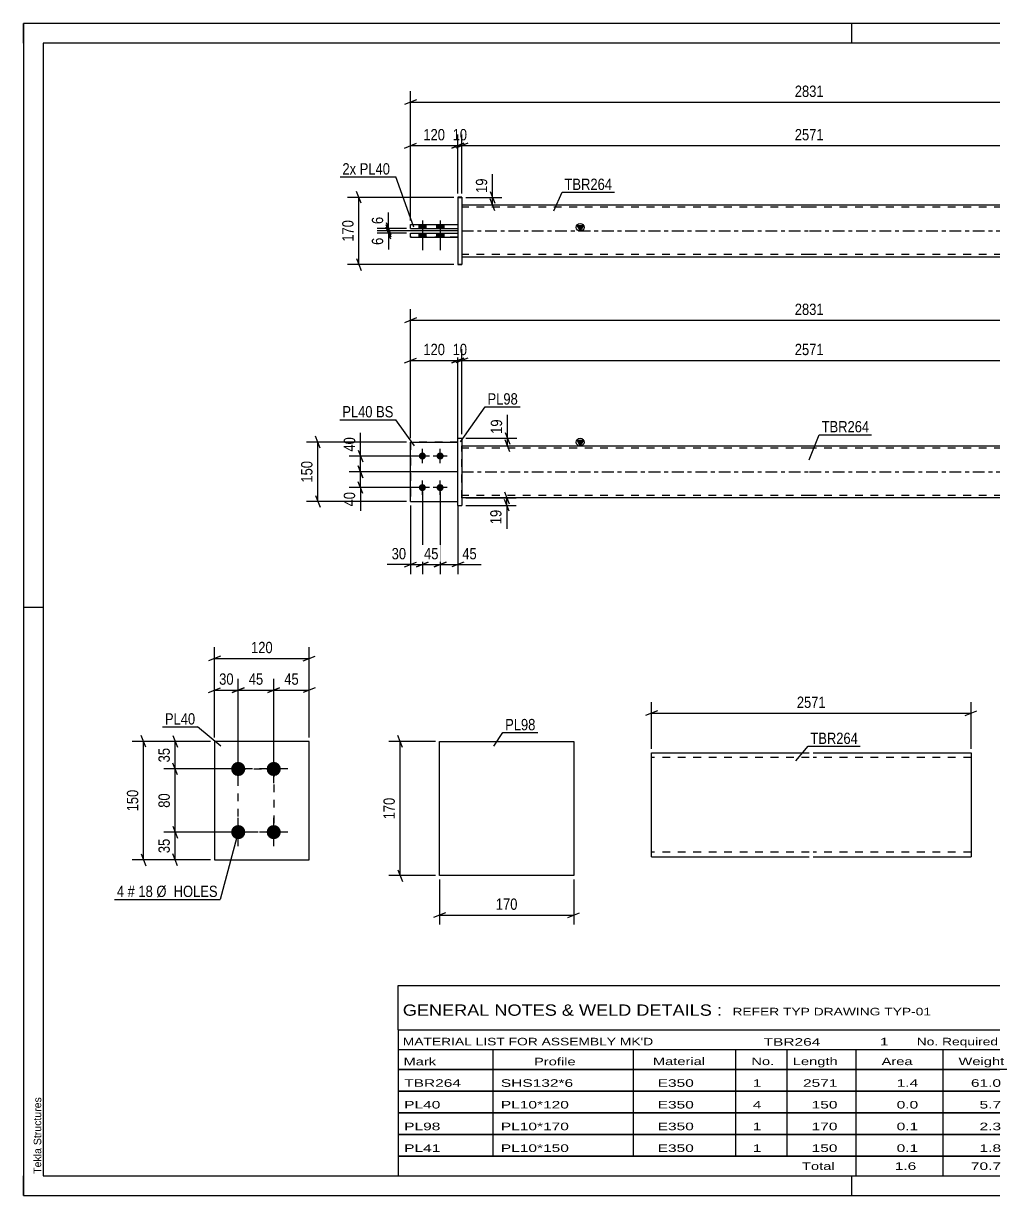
# Model space of a CAD drawing. Header units: millimetres. Extents: x 0 to 420, y 0 to 297.
# Drawn here: x 0 to 245.9, y 0 to 297 of the extents above; entities that cross this region are included whole.
import ezdxf

# ---------------------------------------------------------------- set-up
doc = ezdxf.new("R2010")
doc.units = ezdxf.units.MM
doc.linetypes.add('DXK_LINE_DOT2', pattern=[3.9198, 1.9599, -1.9599])
doc.linetypes.add('DXK_LINE_DOT3', pattern=[5.9187, 2.979, -0.9799, 0.9799, -0.9799])
doc.styles.add('Arial', font='ARIAL.TTF', dxfattribs={"height": 0.2})
doc.styles.add('Arial Narrow', font='ARIALN.TTF', dxfattribs={"height": 0.2})

# ---------------------------------------------------------------- blocks, each defined once
blk = doc.blocks.new('Unknown-581592206-1127')
at = {"color": 5, "linetype": 'Continuous'}
for p, q in [((420, 297), (0, 297)), ((0, 297), (0, 0)), ((0, 292), (0, 297)), ((210, 292), (210, 297)), ((415, 292), (5, 292)), ((5, 292), (5, 5)), ((5, 149), (0, 149)), ((0, 0), (0, 5)), ((5, 5), (415, 5)), ((210, 0), (210, 5)), ((0, 0), (420, 0))]:
    blk.add_line(p, q, dxfattribs=at)
at = {"color": 174, "linetype": 'Continuous', "style": 'Arial'}
blk.add_text('Tekla Structures', height=1.9102, rotation=90, dxfattribs=at).set_placement((4.5, 5.5))
blk = doc.blocks.new('Part-581592206-1420 - 1364')
at = {"color": 7, "linetype": 'DXK_LINE_DOT2'}
for p, q in [((110.11, 190.89), (98.11, 190.89)), ((98.11, 190.89), (98.11, 175.89)), ((110.11, 175.89), (110.11, 190.89)), ((98.11, 175.89), (110.11, 175.89))]:
    blk.add_line(p, q, dxfattribs=at)
blk = doc.blocks.new('Bolt-581592206-1378 - 1364')
at = {"linetype": 'Continuous'}
for points in [[(101.11, 186.49, -1), (101.11, 188.29, -1)], [(105.61, 186.49, -1), (105.61, 188.29, -1)], [(101.11, 178.49, -1), (101.11, 180.29, -1)], [(105.61, 178.49, -1), (105.61, 180.29, -1)]]:
    blk.add_hatch(color=1, dxfattribs=at).paths.add_polyline_path(points)
at = {"color": 1, "linetype": 'Continuous'}
for p, q in [((102.91, 187.39), (99.31, 187.39)), ((101.11, 185.59), (101.11, 189.19)), ((107.41, 187.39), (103.81, 187.39)), ((105.61, 185.59), (105.61, 189.19)), ((101.11, 177.59), (101.11, 181.19)), ((105.61, 177.59), (105.61, 181.19)), ((102.91, 179.39), (99.31, 179.39)), ((107.41, 179.39), (103.81, 179.39))]:
    blk.add_line(p, q, dxfattribs=at)
blk = doc.blocks.new('Part-581592206-1405 - 1364')
at = {"color": 2, "linetype": 'Continuous'}
for p, q in [((110.11, 191.89), (111.11, 191.89)), ((110.11, 174.89), (110.11, 191.89)), ((111.11, 191.89), (111.11, 191.89)), ((111.11, 191.89), (111.11, 174.89)), ((110.11, 174.89), (111.11, 174.89))]:
    blk.add_line(p, q, dxfattribs=at)
at = {"color": 7, "linetype": 'DXK_LINE_DOT2'}
for p, q in [((110.11, 191.89), (111.11, 191.89)), ((110.11, 174.89), (111.11, 174.89))]:
    blk.add_line(p, q, dxfattribs=at)
blk = doc.blocks.new('Part-581592206-1425 - 1364')
at = {"color": 2, "linetype": 'Continuous'}
for p, q in [((98.11, 175.89), (98.11, 190.89)), ((98.11, 190.89), (110.11, 190.89)), ((98.11, 175.89), (110.11, 175.89))]:
    blk.add_line(p, q, dxfattribs=at)
at = {"color": 7, "linetype": 'DXK_LINE_DOT2'}
blk.add_line((110.11, 175.89), (110.11, 190.89), dxfattribs=at)
blk = doc.blocks.new('Part-581592206-1440 - 1364')
at = {"linetype": 'Continuous'}
blk.add_hatch(color=2, dxfattribs=at).paths.add_polyline_path([(141.11, 189.99), (140.31, 191.39), (141.91, 191.39)])
at = {"color": 2, "linetype": 'Continuous'}
for p, q in [((141.11, 189.99), (140.31, 191.39)), ((140.31, 191.39), (141.91, 191.39)), ((141.91, 191.39), (141.11, 189.99)), ((111.11, 189.99), (199.11, 189.99)), ((199.21, 189.99), (287.21, 189.99)), ((199.11, 176.79), (111.11, 176.79)), ((287.21, 176.79), (199.21, 176.79))]:
    blk.add_line(p, q, dxfattribs=at)
at = {"color": 7, "linetype": 'DXK_LINE_DOT2'}
for p, q in [((111.11, 176.79), (111.11, 189.99)), ((199.11, 189.39), (111.11, 189.39)), ((287.21, 189.39), (199.21, 189.39)), ((287.21, 189.99), (287.21, 176.79)), ((199.11, 177.39), (111.11, 177.39)), ((287.21, 177.39), (199.21, 177.39))]:
    blk.add_line(p, q, dxfattribs=at)
at = {"color": 7, "linetype": 'DXK_LINE_DOT3'}
for p, q in [((111.11, 183.39), (199.11, 183.39)), ((199.21, 183.39), (287.21, 183.39))]:
    blk.add_line(p, q, dxfattribs=at)
at = {"color": 2, "linetype": 'Continuous'}
blk.add_circle((141.11, 190.89), 1, dxfattribs=at)
blk = doc.blocks.new('Part-581592206-1793 - 1767')
at = {"color": 2, "linetype": 'Continuous'}
for p, q in [((98.11, 242.83), (98.11, 243.84)), ((98.11, 243.83), (110.11, 243.83)), ((98.11, 242.84), (98.11, 242.83)), ((98.11, 242.83), (110.11, 242.83))]:
    blk.add_line(p, q, dxfattribs=at)
at = {"color": 7, "linetype": 'DXK_LINE_DOT2'}
for p, q in [((98.11, 243.84), (110.11, 243.84)), ((110.11, 243.84), (110.11, 242.83)), ((110.11, 242.84), (98.11, 242.84))]:
    blk.add_line(p, q, dxfattribs=at)
blk = doc.blocks.new('Part-581592206-1798 - 1767')
at = {"color": 2, "linetype": 'Continuous'}
for p, q in [((98.11, 245.03), (98.11, 246.04)), ((98.11, 246.03), (110.11, 246.03)), ((98.11, 245.04), (98.11, 245.03)), ((98.11, 245.03), (110.11, 245.03))]:
    blk.add_line(p, q, dxfattribs=at)
at = {"color": 7, "linetype": 'DXK_LINE_DOT2'}
for p, q in [((98.11, 246.04), (110.11, 246.04)), ((98.11, 246.04), (98.11, 246.03)), ((98.11, 245.04), (110.11, 245.04)), ((110.11, 246.04), (110.11, 245.03))]:
    blk.add_line(p, q, dxfattribs=at)
blk = doc.blocks.new('Part-581592206-1773 - 1767')
at = {"linetype": 'Continuous'}
blk.add_hatch(color=2, dxfattribs=at).paths.add_polyline_path([(141.11, 244.43), (140.31, 245.83), (141.91, 245.83)])
at = {"color": 2, "linetype": 'Continuous'}
for p, q in [((111.11, 251.03), (199.11, 251.03)), ((199.21, 251.03), (287.21, 251.03)), ((141.11, 244.43), (140.31, 245.83)), ((140.31, 245.83), (141.91, 245.83)), ((141.91, 245.83), (141.11, 244.43)), ((111.11, 237.83), (199.11, 237.83)), ((199.21, 237.83), (287.21, 237.83))]:
    blk.add_line(p, q, dxfattribs=at)
at = {"color": 7, "linetype": 'DXK_LINE_DOT2'}
for p, q in [((111.11, 251.03), (111.11, 237.83)), ((199.11, 250.43), (111.11, 250.43)), ((287.21, 250.43), (199.21, 250.43)), ((287.21, 251.03), (287.21, 237.83)), ((199.11, 238.43), (111.11, 238.43)), ((287.21, 238.43), (199.21, 238.43))]:
    blk.add_line(p, q, dxfattribs=at)
at = {"color": 7, "linetype": 'DXK_LINE_DOT3'}
for p, q in [((111.11, 244.43), (199.11, 244.43)), ((199.21, 244.43), (287.21, 244.43))]:
    blk.add_line(p, q, dxfattribs=at)
at = {"color": 2, "linetype": 'Continuous'}
blk.add_circle((141.11, 245.33), 1, dxfattribs=at)
blk = doc.blocks.new('Part-581592206-1799 - 1767')
at = {"color": 2, "linetype": 'Continuous'}
for p, q in [((110.11, 252.94), (110.11, 235.93)), ((110.11, 252.93), (111.11, 252.93)), ((111.11, 252.94), (111.11, 252.93)), ((111.11, 252.93), (111.11, 235.93)), ((110.11, 235.93), (110.11, 235.94)), ((111.11, 235.93), (110.11, 235.93))]:
    blk.add_line(p, q, dxfattribs=at)
at = {"color": 7, "linetype": 'DXK_LINE_DOT2'}
for p, q in [((111.11, 252.94), (110.11, 252.94)), ((111.11, 252.93), (111.11, 252.94)), ((110.11, 235.94), (111.11, 235.94))]:
    blk.add_line(p, q, dxfattribs=at)
blk = doc.blocks.new('Bolt-581592206-1801 - 1767')
at = {"linetype": 'Continuous'}
for points in [[(100.21, 245.03), (102.01, 245.03), (102.01, 246.03), (100.21, 246.03)], [(100.21, 245.03), (102.01, 245.03), (102.01, 246.03), (100.21, 246.03)], [(100.21, 242.83), (102.01, 242.83), (102.01, 243.83), (100.21, 243.83)], [(100.21, 242.83), (102.01, 242.83), (102.01, 243.83), (100.21, 243.83)], [(104.71, 245.03), (106.51, 245.03), (106.51, 246.03), (104.71, 246.03)], [(104.71, 245.03), (106.51, 245.03), (106.51, 246.03), (104.71, 246.03)], [(104.71, 242.83), (106.51, 242.83), (106.51, 243.83), (104.71, 243.83)], [(104.71, 242.83), (106.51, 242.83), (106.51, 243.83), (104.71, 243.83)]]:
    blk.add_hatch(color=1, dxfattribs=at).paths.add_polyline_path(points)
at = {"color": 1, "linetype": 'Continuous'}
for p, q in [((101.11, 247.03), (101.11, 239.53)), ((101.11, 247.03), (101.11, 239.53)), ((105.61, 247.03), (105.61, 239.53)), ((105.61, 247.03), (105.61, 239.53)), ((100.21, 246.03), (100.21, 245.03)), ((100.21, 246.03), (100.21, 245.03)), ((100.21, 243.83), (100.21, 242.83)), ((100.21, 243.83), (100.21, 242.83)), ((102.01, 246.03), (102.01, 245.03)), ((102.01, 246.03), (102.01, 245.03)), ((102.01, 243.83), (102.01, 242.83)), ((102.01, 243.83), (102.01, 242.83)), ((104.71, 246.03), (104.71, 245.03)), ((104.71, 246.03), (104.71, 245.03)), ((104.71, 243.83), (104.71, 242.83)), ((104.71, 243.83), (104.71, 242.83)), ((106.51, 246.03), (106.51, 245.03)), ((106.51, 246.03), (106.51, 245.03)), ((106.51, 243.83), (106.51, 242.83)), ((106.51, 243.83), (106.51, 242.83))]:
    blk.add_line(p, q, dxfattribs=at)
blk = doc.blocks.new('Bolt-581592206-2103 - 2040')
at = {"linetype": 'Continuous'}
for points in [[(54.44, 106.29, -1), (54.44, 109.89, -1)], [(63.44, 106.29, -1), (63.44, 109.89, -1)], [(54.44, 90.29, -1), (54.44, 93.89, -1)], [(63.44, 90.29, -1), (63.44, 93.89, -1)]]:
    blk.add_hatch(color=1, dxfattribs=at).paths.add_polyline_path(points)
at = {"color": 1, "linetype": 'Continuous'}
for p, q in [((54.44, 104.49), (54.44, 111.69)), ((63.44, 104.49), (63.44, 111.69)), ((58.04, 108.09), (50.84, 108.09)), ((67.04, 108.09), (59.84, 108.09)), ((54.44, 88.49), (54.44, 95.69)), ((63.44, 88.49), (63.44, 95.69)), ((58.04, 92.09), (50.84, 92.09)), ((67.04, 92.09), (59.84, 92.09))]:
    blk.add_line(p, q, dxfattribs=at)
blk = doc.blocks.new('Part-581592206-2108 - 2040')
at = {"color": 2, "linetype": 'Continuous'}
for p, q in [((72.44, 115.09), (48.44, 115.09)), ((48.44, 115.09), (48.44, 85.09)), ((72.44, 85.09), (72.44, 115.09)), ((48.44, 85.09), (72.44, 85.09))]:
    blk.add_line(p, q, dxfattribs=at)
blk = doc.blocks.new('Part-581592206-2231 - 2225')
at = {"color": 2, "linetype": 'Continuous'}
for p, q in [((105.47, 115.06), (139.47, 115.06)), ((105.47, 81.06), (105.47, 115.06)), ((139.47, 115.06), (139.47, 81.06)), ((139.47, 81.06), (105.47, 81.06))]:
    blk.add_line(p, q, dxfattribs=at)
blk = doc.blocks.new('Part-581592206-2256 - 2248')
at = {"color": 2, "linetype": 'Continuous'}
for p, q in [((159.18, 88.21), (159.18, 112.21)), ((159.18, 112.21), (199.18, 112.21)), ((200.18, 112.21), (240.18, 112.21)), ((240.18, 112.21), (240.18, 85.81)), ((159.18, 86.52), (159.18, 88.21)), ((159.18, 86), (159.18, 86.52)), ((159.18, 85.81), (159.18, 86)), ((159.18, 85.81), (199.18, 85.81)), ((200.18, 85.81), (240.18, 85.81))]:
    blk.add_line(p, q, dxfattribs=at)
at = {"color": 7, "linetype": 'DXK_LINE_DOT2'}
for p, q in [((199.18, 111.01), (159.18, 111.01)), ((240.18, 111.01), (200.18, 111.01)), ((159.18, 87.29), (159.18, 88.21)), ((159.18, 86.52), (159.18, 87.75)), ((159.18, 87.01), (159.18, 87.1)), ((159.18, 87.01), (159.18, 87.1)), ((199.18, 87.01), (159.18, 87.01)), ((240.18, 87.01), (200.18, 87.01)), ((240.18, 87.01), (240.18, 87.1))]:
    blk.add_line(p, q, dxfattribs=at)
blk = doc.blocks.new('Rectangle-581592206-2210 - 2040')
at = {"color": 1, "linetype": 'DXK_LINE_DOT2'}
blk.add_lwpolyline([(54.44, 108.09), (63.44, 108.09), (63.44, 92.09), (54.44, 92.09), (54.44, 108.09)], close=True, dxfattribs=at)
blk = doc.blocks.new('StraightDimension-581592206-1609 - 1364')
at = {"color": 7, "linetype": 'Continuous'}
for p, q in [((84.81, 184.89), (86.01, 181.89)), ((110.11, 183.39), (82.56, 183.39)), ((85.41, 179.39), (85.41, 183.39)), ((100.11, 179.39), (82.56, 179.39)), ((86.01, 177.89), (84.81, 180.89))]:
    blk.add_line(p, q, dxfattribs=at)
at = {"color": 0}
blk.add_wipeout([(84.66, 178.86), (80.46, 178.86), (80.46, 174.01), (84.66, 174.01)], dxfattribs=at)
at = {"color": 7, "linetype": 'Continuous'}
blk.add_line((85.41, 179.39), (85.41, 173.48), dxfattribs=at)
blk.add_line((85.41, 179.39), (85.41, 173.48), dxfattribs=at)
at = {"color": 3, "style": 'Arial Narrow'}
blk.add_text('40', height=2.863, rotation=90.0002, dxfattribs=at).set_placement((84.06, 174.61))
blk = doc.blocks.new('StraightDimension-581592206-1600 - 1364')
at = {"color": 7, "linetype": 'Continuous'}
for p, q in [((122.06, 193.39), (123.26, 190.39)), ((112.11, 191.89), (125.06, 191.89)), ((123.26, 188.49), (122.06, 191.49)), ((122.66, 189.99), (122.66, 191.89)), ((112.11, 189.99), (125.06, 189.99))]:
    blk.add_line(p, q, dxfattribs=at)
at = {"color": 0}
blk.add_wipeout([(121.91, 197.27), (117.71, 197.27), (117.71, 192.41), (121.91, 192.41)], dxfattribs=at)
at = {"color": 7, "linetype": 'Continuous'}
blk.add_line((122.66, 191.89), (122.66, 197.79), dxfattribs=at)
blk.add_line((122.66, 191.89), (122.66, 197.79), dxfattribs=at)
at = {"color": 3, "style": 'Arial Narrow'}
blk.add_text('19', height=2.863, rotation=90.0002, dxfattribs=at).set_placement((121.31, 193.01))
blk = doc.blocks.new('StraightDimension-581592206-1560 - 1364')
at = {"color": 7, "linetype": 'Continuous'}
for p, q in [((101.11, 178.39), (101.11, 157.47)), ((98.11, 174.89), (98.11, 157.47)), ((96.61, 159.27), (99.61, 160.47)), ((102.61, 160.47), (99.61, 159.27)), ((98.11, 159.87), (101.11, 159.87))]:
    blk.add_line(p, q, dxfattribs=at)
at = {"color": 0}
blk.add_wipeout([(97.58, 160.62), (97.58, 164.82), (92.73, 164.82), (92.73, 160.62)], dxfattribs=at)
at = {"color": 7, "linetype": 'Continuous'}
blk.add_line((98.11, 159.87), (92.2, 159.87), dxfattribs=at)
blk.add_line((98.11, 159.87), (92.2, 159.87), dxfattribs=at)
at = {"color": 3, "style": 'Arial Narrow'}
blk.add_text('30', height=2.863, dxfattribs=at).set_placement((93.33, 161.22))
blk = doc.blocks.new('StraightDimension-581592206-1452 - 1364')
at = {"color": 7, "linetype": 'Continuous'}
for p, q in [((98.11, 191.89), (98.11, 214.46)), ((110.11, 191.89), (110.11, 214.46)), ((96.61, 211.01), (99.61, 212.21)), ((98.11, 211.61), (110.11, 211.61)), ((111.61, 212.21), (108.61, 211.01))]:
    blk.add_line(p, q, dxfattribs=at)
at = {"color": 0}
blk.add_wipeout([(107.45, 212.36), (107.45, 216.56), (100.76, 216.56), (100.76, 212.36)], dxfattribs=at)
at = {"color": 3, "style": 'Arial Narrow'}
blk.add_text('120', height=2.863, dxfattribs=at).set_placement((101.36, 212.96))
blk = doc.blocks.new('StraightDimension-581592206-1479 - 1364')
at = {"color": 7, "linetype": 'Continuous'}
for p, q in [((110.11, 191.89), (110.11, 214.46)), ((111.11, 192.89), (111.11, 214.46)), ((108.61, 211.01), (111.61, 212.21)), ((112.61, 212.21), (109.61, 211.01)), ((110.11, 211.61), (111.11, 211.61))]:
    blk.add_line(p, q, dxfattribs=at)
at = {"color": 0}
blk.add_wipeout([(113.03, 212.36), (113.03, 216.56), (108.18, 216.56), (108.18, 212.36)], dxfattribs=at)
at = {"color": 3, "style": 'Arial Narrow'}
blk.add_text('10', height=2.863, dxfattribs=at).set_placement((108.78, 212.96))
blk = doc.blocks.new('StraightDimension-581592206-1577 - 1364')
at = {"color": 7, "linetype": 'Continuous'}
for p, q in [((105.61, 178.39), (105.61, 157.47)), ((110.11, 174.89), (110.11, 157.47)), ((104.11, 159.27), (107.11, 160.47)), ((111.61, 160.47), (108.61, 159.27)), ((105.61, 159.87), (110.11, 159.87))]:
    blk.add_line(p, q, dxfattribs=at)
at = {"color": 0}
blk.add_wipeout([(115.49, 160.62), (115.49, 164.82), (110.63, 164.82), (110.63, 160.62)], dxfattribs=at)
at = {"color": 7, "linetype": 'Continuous'}
blk.add_line((110.11, 159.87), (116.01, 159.87), dxfattribs=at)
blk.add_line((110.11, 159.87), (116.01, 159.87), dxfattribs=at)
at = {"color": 3, "style": 'Arial Narrow'}
blk.add_text('45', height=2.863, dxfattribs=at).set_placement((111.23, 161.22))
blk = doc.blocks.new('StraightDimension-581592206-1496 - 1364')
at = {"color": 7, "linetype": 'Continuous'}
for p, q in [((111.11, 192.89), (111.11, 214.46)), ((287.21, 191.89), (287.21, 214.46)), ((112.61, 212.21), (109.61, 211.01)), ((111.11, 211.61), (287.21, 211.61)), ((285.71, 211.01), (288.71, 212.21))]:
    blk.add_line(p, q, dxfattribs=at)
at = {"color": 0}
blk.add_wipeout([(203.41, 212.36), (203.41, 216.56), (194.9, 216.56), (194.9, 212.36)], dxfattribs=at)
at = {"color": 3, "style": 'Arial Narrow'}
blk.add_text('2571', height=2.863, dxfattribs=at).set_placement((195.5, 212.96))
blk = doc.blocks.new('StraightDimension-581592206-1546 - 1364')
at = {"color": 7, "linetype": 'Continuous'}
for p, q in [((98.11, 191.89), (98.11, 224.63)), ((300.21, 191.89), (300.21, 224.63)), ((99.61, 222.38), (96.61, 221.18)), ((98.11, 221.78), (300.21, 221.78)), ((298.71, 221.18), (301.71, 222.38))]:
    blk.add_line(p, q, dxfattribs=at)
at = {"color": 0}
blk.add_wipeout([(203.41, 222.53), (203.41, 226.73), (194.9, 226.73), (194.9, 222.53)], dxfattribs=at)
at = {"color": 3, "style": 'Arial Narrow'}
blk.add_text('2831', height=2.863, dxfattribs=at).set_placement((195.5, 223.13))
blk = doc.blocks.new('StraightDimension-581592206-1570 - 1364')
at = {"color": 7, "linetype": 'Continuous'}
for p, q in [((101.11, 178.39), (101.11, 157.47)), ((105.61, 178.39), (105.61, 157.47)), ((99.61, 159.27), (102.61, 160.47)), ((107.11, 160.47), (104.11, 159.27)), ((101.11, 159.87), (105.61, 159.87))]:
    blk.add_line(p, q, dxfattribs=at)
at = {"color": 0}
blk.add_wipeout([(105.78, 160.62), (105.78, 164.82), (100.93, 164.82), (100.93, 160.62)], dxfattribs=at)
at = {"color": 3, "style": 'Arial Narrow'}
blk.add_text('45', height=2.863, dxfattribs=at).set_placement((101.53, 161.22))
blk = doc.blocks.new('StraightDimension-581592206-1591 - 1364')
at = {"color": 7, "linetype": 'Continuous'}
for p, q in [((121.91, 178.29), (123.11, 175.29)), ((112.11, 176.79), (124.91, 176.79)), ((123.11, 173.39), (121.91, 176.39)), ((122.51, 174.89), (122.51, 176.79)), ((112.11, 174.89), (124.91, 174.89))]:
    blk.add_line(p, q, dxfattribs=at)
at = {"color": 0}
blk.add_wipeout([(121.76, 174.36), (117.56, 174.36), (117.56, 169.51), (121.76, 169.51)], dxfattribs=at)
at = {"color": 7, "linetype": 'Continuous'}
blk.add_line((122.51, 174.89), (122.51, 168.98), dxfattribs=at)
blk.add_line((122.51, 174.89), (122.51, 168.98), dxfattribs=at)
at = {"color": 3, "style": 'Arial Narrow'}
blk.add_text('19', height=2.863, rotation=90.0002, dxfattribs=at).set_placement((121.16, 170.11))
blk = doc.blocks.new('StraightDimension-581592206-1626 - 1364')
at = {"color": 7, "linetype": 'Continuous'}
for p, q in [((100.11, 187.39), (82.56, 187.39)), ((84.81, 188.89), (86.01, 185.89)), ((85.41, 183.39), (85.41, 187.39)), ((86.01, 181.89), (84.81, 184.89)), ((110.11, 183.39), (82.56, 183.39))]:
    blk.add_line(p, q, dxfattribs=at)
at = {"color": 0}
blk.add_wipeout([(84.66, 192.77), (80.46, 192.77), (80.46, 187.91), (84.66, 187.91)], dxfattribs=at)
at = {"color": 7, "linetype": 'Continuous'}
blk.add_line((85.41, 187.39), (85.41, 193.29), dxfattribs=at)
blk.add_line((85.41, 187.39), (85.41, 193.29), dxfattribs=at)
at = {"color": 3, "style": 'Arial Narrow'}
blk.add_text('40', height=2.863, rotation=90.0002, dxfattribs=at).set_placement((84.06, 188.51))
blk = doc.blocks.new('StraightDimension-581592206-1689 - 1364')
at = {"color": 7, "linetype": 'Continuous'}
for p, q in [((97.11, 190.89), (71.75, 190.89)), ((75.2, 189.39), (74, 192.39)), ((74.6, 175.89), (74.6, 190.89)), ((97.11, 175.89), (71.75, 175.89)), ((74, 177.39), (75.2, 174.39))]:
    blk.add_line(p, q, dxfattribs=at)
at = {"color": 0}
blk.add_wipeout([(73.85, 186.73), (69.65, 186.73), (69.65, 180.05), (73.85, 180.05)], dxfattribs=at)
at = {"color": 3, "style": 'Arial Narrow'}
blk.add_text('150', height=2.863, rotation=90.0002, dxfattribs=at).set_placement((73.25, 180.65))
blk = doc.blocks.new('StraightDimension-581592206-1851 - 1767')
at = {"color": 7, "linetype": 'Continuous'}
for p, q in [((91.91, 246.54), (93.11, 243.54)), ((97.11, 245.04), (89.66, 245.04)), ((110.11, 244.44), (89.66, 244.44)), ((93.11, 242.94), (91.91, 245.94)), ((92.51, 244.44), (92.51, 245.04))]:
    blk.add_line(p, q, dxfattribs=at)
at = {"color": 0}
blk.add_wipeout([(91.76, 248.59), (87.56, 248.59), (87.56, 245.56), (91.76, 245.56)], dxfattribs=at)
at = {"color": 7, "linetype": 'Continuous'}
blk.add_line((92.51, 245.04), (92.51, 249.11), dxfattribs=at)
blk.add_line((92.51, 245.04), (92.51, 249.11), dxfattribs=at)
at = {"color": 3, "style": 'Arial Narrow'}
blk.add_text('6', height=2.86, rotation=90.0002, dxfattribs=at).set_placement((91.16, 246.16))
blk = doc.blocks.new('StraightDimension-581592206-1930 - 1767')
at = {"color": 7, "linetype": 'Continuous'}
for p, q in [((110.11, 253.93), (110.11, 268.88)), ((111.11, 253.93), (111.11, 268.88)), ((108.61, 265.43), (111.61, 266.63)), ((112.61, 266.63), (109.61, 265.43)), ((110.11, 266.03), (111.11, 266.03))]:
    blk.add_line(p, q, dxfattribs=at)
at = {"color": 0}
blk.add_wipeout([(113.03, 266.78), (113.03, 270.98), (108.18, 270.98), (108.18, 266.78)], dxfattribs=at)
at = {"color": 3, "style": 'Arial Narrow'}
blk.add_text('10', height=2.863, dxfattribs=at).set_placement((108.78, 267.38))
blk = doc.blocks.new('StraightDimension-581592206-1835 - 1767')
at = {"color": 7, "linetype": 'Continuous'}
for p, q in [((110.11, 244.44), (89.66, 244.44)), ((97.11, 243.84), (89.66, 243.84)), ((91.91, 245.94), (93.11, 242.94)), ((93.11, 242.34), (91.91, 245.34)), ((92.51, 243.84), (92.51, 244.44))]:
    blk.add_line(p, q, dxfattribs=at)
at = {"color": 0}
blk.add_wipeout([(91.76, 243.31), (87.56, 243.31), (87.56, 240.28), (91.76, 240.28)], dxfattribs=at)
at = {"color": 7, "linetype": 'Continuous'}
blk.add_line((92.51, 243.84), (92.51, 239.76), dxfattribs=at)
blk.add_line((92.51, 243.84), (92.51, 239.76), dxfattribs=at)
at = {"color": 3, "style": 'Arial Narrow'}
blk.add_text('6', height=2.86, rotation=90.0002, dxfattribs=at).set_placement((91.16, 240.88))
blk = doc.blocks.new('StraightDimension-581592206-1868 - 1767')
at = {"color": 7, "linetype": 'Continuous'}
for p, q in [((112.11, 252.93), (121.28, 252.93)), ((118.28, 254.43), (119.48, 251.43)), ((119.48, 249.53), (118.28, 252.53)), ((118.88, 251.03), (118.88, 252.93)), ((112.11, 251.03), (121.28, 251.03))]:
    blk.add_line(p, q, dxfattribs=at)
at = {"color": 0}
blk.add_wipeout([(118.13, 258.32), (113.93, 258.32), (113.93, 253.46), (118.13, 253.46)], dxfattribs=at)
at = {"color": 7, "linetype": 'Continuous'}
blk.add_line((118.88, 252.93), (118.88, 258.84), dxfattribs=at)
blk.add_line((118.88, 252.93), (118.88, 258.84), dxfattribs=at)
at = {"color": 3, "style": 'Arial Narrow'}
blk.add_text('19', height=2.863, rotation=90.0002, dxfattribs=at).set_placement((117.53, 254.06))
blk = doc.blocks.new('StraightDimension-581592206-1879 - 1767')
at = {"color": 7, "linetype": 'Continuous'}
for p, q in [((109.11, 252.93), (82.16, 252.93)), ((85.61, 251.43), (84.41, 254.43)), ((85.01, 235.93), (85.01, 252.93)), ((109.11, 235.93), (82.16, 235.93)), ((84.41, 237.43), (85.61, 234.43))]:
    blk.add_line(p, q, dxfattribs=at)
at = {"color": 0}
blk.add_wipeout([(84.26, 247.78), (80.06, 247.78), (80.06, 241.09), (84.26, 241.09)], dxfattribs=at)
at = {"color": 3, "style": 'Arial Narrow'}
blk.add_text('170', height=2.863, rotation=90.0002, dxfattribs=at).set_placement((83.66, 241.69))
blk = doc.blocks.new('StraightDimension-581592206-1910 - 1767')
at = {"color": 7, "linetype": 'Continuous'}
for p, q in [((111.11, 253.93), (111.11, 268.88)), ((287.21, 252.93), (287.21, 268.88)), ((112.61, 266.63), (109.61, 265.43)), ((111.11, 266.03), (287.21, 266.03)), ((285.71, 265.43), (288.71, 266.63))]:
    blk.add_line(p, q, dxfattribs=at)
at = {"color": 0}
blk.add_wipeout([(203.41, 266.78), (203.41, 270.98), (194.9, 270.98), (194.9, 266.78)], dxfattribs=at)
at = {"color": 3, "style": 'Arial Narrow'}
blk.add_text('2571', height=2.863, dxfattribs=at).set_placement((195.5, 267.38))
blk = doc.blocks.new('StraightDimension-581592206-1920 - 1767')
at = {"color": 7, "linetype": 'Continuous'}
for p, q in [((98.11, 247.04), (98.11, 268.88)), ((110.11, 253.93), (110.11, 268.88)), ((96.61, 265.43), (99.61, 266.63)), ((98.11, 266.03), (110.11, 266.03)), ((111.61, 266.63), (108.61, 265.43))]:
    blk.add_line(p, q, dxfattribs=at)
at = {"color": 0}
blk.add_wipeout([(107.45, 266.78), (107.45, 270.98), (100.76, 270.98), (100.76, 266.78)], dxfattribs=at)
at = {"color": 3, "style": 'Arial Narrow'}
blk.add_text('120', height=2.863, dxfattribs=at).set_placement((101.36, 267.38))
blk = doc.blocks.new('StraightDimension-581592206-1941 - 1767')
at = {"color": 7, "linetype": 'Continuous'}
for p, q in [((98.11, 247.03), (98.11, 279.88)), ((300.21, 247.03), (300.21, 279.88)), ((99.61, 277.63), (96.61, 276.43)), ((98.11, 277.03), (300.21, 277.03)), ((298.71, 276.43), (301.71, 277.63))]:
    blk.add_line(p, q, dxfattribs=at)
at = {"color": 0}
blk.add_wipeout([(203.41, 277.78), (203.41, 281.98), (194.9, 281.98), (194.9, 277.78)], dxfattribs=at)
at = {"color": 3, "style": 'Arial Narrow'}
blk.add_text('2831', height=2.863, dxfattribs=at).set_placement((195.5, 278.38))
blk = doc.blocks.new('StraightDimension-581592206-2133 - 2040')
at = {"color": 7, "linetype": 'Continuous'}
for p, q in [((54.44, 109.09), (54.44, 130.94)), ((63.44, 109.09), (63.44, 130.94)), ((52.94, 127.49), (55.94, 128.69)), ((54.44, 128.09), (63.44, 128.09)), ((64.94, 128.69), (61.94, 127.49))]:
    blk.add_line(p, q, dxfattribs=at)
at = {"color": 0}
blk.add_wipeout([(61.36, 128.84), (61.36, 133.04), (56.51, 133.04), (56.51, 128.84)], dxfattribs=at)
at = {"color": 3, "style": 'Arial Narrow'}
blk.add_text('45', height=2.863, dxfattribs=at).set_placement((57.11, 129.44))
blk = doc.blocks.new('StraightDimension-581592206-2165 - 2040')
at = {"color": 7, "linetype": 'Continuous'}
for p, q in [((53.44, 92.09), (35.59, 92.09)), ((37.84, 93.59), (39.04, 90.59)), ((38.44, 85.09), (38.44, 92.09)), ((39.04, 83.59), (37.84, 86.59)), ((47.44, 85.09), (35.59, 85.09))]:
    blk.add_line(p, q, dxfattribs=at)
at = {"color": 0}
blk.add_wipeout([(37.69, 91.02), (33.49, 91.02), (33.49, 86.16), (37.69, 86.16)], dxfattribs=at)
at = {"color": 3, "style": 'Arial Narrow'}
blk.add_text('35', height=2.863, rotation=90.0002, dxfattribs=at).set_placement((37.09, 86.76))
blk = doc.blocks.new('StraightDimension-581592206-2123 - 2040')
at = {"color": 7, "linetype": 'Continuous'}
for p, q in [((48.44, 116.09), (48.44, 130.94)), ((54.44, 109.09), (54.44, 130.94)), ((46.94, 127.49), (49.94, 128.69)), ((48.44, 128.09), (54.44, 128.09)), ((55.94, 128.69), (52.94, 127.49))]:
    blk.add_line(p, q, dxfattribs=at)
at = {"color": 0}
blk.add_wipeout([(53.86, 128.84), (53.86, 133.04), (49.01, 133.04), (49.01, 128.84)], dxfattribs=at)
at = {"color": 3, "style": 'Arial Narrow'}
blk.add_text('30', height=2.863, dxfattribs=at).set_placement((49.61, 129.44))
blk = doc.blocks.new('StraightDimension-581592206-2112 - 2040')
at = {"color": 7, "linetype": 'Continuous'}
for p, q in [((49.94, 136.69), (46.94, 135.49)), ((48.44, 116.09), (48.44, 138.94)), ((70.94, 135.49), (73.94, 136.69)), ((72.44, 116.09), (72.44, 138.94)), ((48.44, 136.09), (72.44, 136.09))]:
    blk.add_line(p, q, dxfattribs=at)
at = {"color": 0}
blk.add_wipeout([(63.78, 136.84), (63.78, 141.04), (57.09, 141.04), (57.09, 136.84)], dxfattribs=at)
at = {"color": 3, "style": 'Arial Narrow'}
blk.add_text('120', height=2.863, dxfattribs=at).set_placement((57.69, 137.44))
blk = doc.blocks.new('StraightDimension-581592206-2143 - 2040')
at = {"color": 7, "linetype": 'Continuous'}
for p, q in [((63.44, 109.09), (63.44, 130.94)), ((72.44, 116.09), (72.44, 130.94)), ((61.94, 127.49), (64.94, 128.69)), ((63.44, 128.09), (72.44, 128.09)), ((73.94, 128.69), (70.94, 127.49))]:
    blk.add_line(p, q, dxfattribs=at)
at = {"color": 0}
blk.add_wipeout([(70.36, 128.84), (70.36, 133.04), (65.51, 133.04), (65.51, 128.84)], dxfattribs=at)
at = {"color": 3, "style": 'Arial Narrow'}
blk.add_text('45', height=2.863, dxfattribs=at).set_placement((66.11, 129.44))
blk = doc.blocks.new('StraightDimension-581592206-2154 - 2040')
at = {"color": 7, "linetype": 'Continuous'}
for p, q in [((31.04, 113.59), (29.84, 116.59)), ((47.44, 115.09), (27.59, 115.09)), ((30.44, 85.09), (30.44, 115.09)), ((29.84, 86.59), (31.04, 83.59)), ((47.44, 85.09), (27.59, 85.09))]:
    blk.add_line(p, q, dxfattribs=at)
at = {"color": 0}
blk.add_wipeout([(29.69, 103.43), (25.49, 103.43), (25.49, 96.75), (29.69, 96.75)], dxfattribs=at)
at = {"color": 3, "style": 'Arial Narrow'}
blk.add_text('150', height=2.863, rotation=90.0002, dxfattribs=at).set_placement((29.09, 97.35))
blk = doc.blocks.new('StraightDimension-581592206-2181 - 2040')
at = {"color": 7, "linetype": 'Continuous'}
for p, q in [((53.44, 108.09), (35.59, 108.09)), ((39.04, 106.59), (37.84, 109.59)), ((38.44, 92.09), (38.44, 108.09)), ((53.44, 92.09), (35.59, 92.09)), ((37.84, 93.59), (39.04, 90.59))]:
    blk.add_line(p, q, dxfattribs=at)
at = {"color": 0}
blk.add_wipeout([(37.69, 102.52), (33.49, 102.52), (33.49, 97.66), (37.69, 97.66)], dxfattribs=at)
at = {"color": 3, "style": 'Arial Narrow'}
blk.add_text('80', height=2.863, rotation=90.0002, dxfattribs=at).set_placement((37.09, 98.26))
blk = doc.blocks.new('StraightDimension-581592206-2194 - 2040')
at = {"color": 7, "linetype": 'Continuous'}
for p, q in [((37.84, 116.59), (39.04, 113.59)), ((47.44, 115.09), (35.59, 115.09)), ((38.44, 108.09), (38.44, 115.09)), ((53.44, 108.09), (35.59, 108.09)), ((39.04, 106.59), (37.84, 109.59))]:
    blk.add_line(p, q, dxfattribs=at)
at = {"color": 0}
blk.add_wipeout([(37.69, 114.02), (33.49, 114.02), (33.49, 109.16), (37.69, 109.16)], dxfattribs=at)
at = {"color": 3, "style": 'Arial Narrow'}
blk.add_text('35', height=2.863, rotation=90.0002, dxfattribs=at).set_placement((37.09, 109.76))
blk = doc.blocks.new('StraightDimension-581592206-2233 - 2225')
at = {"color": 7, "linetype": 'Continuous'}
for p, q in [((96.07, 113.56), (94.87, 116.56)), ((104.47, 115.06), (92.62, 115.06)), ((95.47, 81.06), (95.47, 115.06)), ((104.47, 81.06), (92.62, 81.06)), ((94.87, 82.56), (96.07, 79.56))]:
    blk.add_line(p, q, dxfattribs=at)
at = {"color": 0}
blk.add_wipeout([(94.72, 101.4), (90.52, 101.4), (90.52, 94.72), (94.72, 94.72)], dxfattribs=at)
at = {"color": 3, "style": 'Arial Narrow'}
blk.add_text('170', height=2.863, rotation=90.0002, dxfattribs=at).set_placement((94.12, 95.32))
blk = doc.blocks.new('StraightDimension-581592206-2240 - 2225')
at = {"color": 7, "linetype": 'Continuous'}
for p, q in [((105.47, 80.06), (105.47, 68.66)), ((139.47, 80.06), (139.47, 68.66)), ((106.97, 71.66), (103.97, 70.46)), ((137.97, 70.46), (140.97, 71.66)), ((105.47, 71.06), (139.47, 71.06))]:
    blk.add_line(p, q, dxfattribs=at)
at = {"color": 0}
blk.add_wipeout([(125.81, 71.81), (125.81, 76.01), (119.13, 76.01), (119.13, 71.81)], dxfattribs=at)
at = {"color": 3, "style": 'Arial Narrow'}
blk.add_text('170', height=2.863, dxfattribs=at).set_placement((119.73, 72.41))
blk = doc.blocks.new('StraightDimension-581592206-2261 - 2248')
at = {"color": 7, "linetype": 'Continuous'}
for p, q in [((159.18, 113.21), (159.18, 125.06)), ((240.18, 113.21), (240.18, 125.06)), ((160.68, 122.81), (157.68, 121.61)), ((159.18, 122.21), (240.18, 122.21)), ((238.68, 121.61), (241.68, 122.81))]:
    blk.add_line(p, q, dxfattribs=at)
at = {"color": 0}
blk.add_wipeout([(203.94, 122.96), (203.94, 127.16), (195.42, 127.16), (195.42, 122.96)], dxfattribs=at)
at = {"color": 3, "style": 'Arial Narrow'}
blk.add_text('2571', height=2.863, dxfattribs=at).set_placement((196.02, 123.56))
blk = doc.blocks.new('Unknown-581592206-3098')
at = {"color": 7, "linetype": 'Continuous'}
for p, q in [((95, 53.25), (255, 53.25)), ((95, 42), (95, 53.25)), ((255, 53.25), (255, 42)), ((95, 42), (255, 42)), ((95, 42), (95, 37)), ((255, 42), (255, 37)), ((95, 37), (255, 37)), ((95, 37), (95, 32)), ((119, 37), (119, 32)), ((154.5, 37), (154.5, 32)), ((180.5, 37), (180.5, 32)), ((193.5, 37), (193.5, 32)), ((211, 37), (211, 32)), ((233, 37), (233, 32)), ((255, 37), (255, 32)), ((95, 32), (255, 32)), ((95, 31.95), (95, 26.55)), ((95, 31.95), (255, 31.95)), ((119, 32), (119, 26.5)), ((154.5, 32), (154.5, 26.5)), ((180.5, 32), (180.5, 26.5)), ((193.5, 32), (193.5, 26.5)), ((211, 32), (211, 26.5)), ((233, 32), (233, 26.5)), ((255, 31.95), (255, 26.55)), ((95, 26.55), (255, 26.55)), ((95, 26.45), (95, 21.05)), ((95, 26.45), (255, 26.45)), ((119, 26.5), (119, 21)), ((154.5, 26.5), (154.5, 21)), ((180.5, 26.5), (180.5, 21)), ((193.5, 26.5), (193.5, 21)), ((211, 26.5), (211, 21)), ((233, 26.5), (233, 21)), ((255, 26.45), (255, 21.05)), ((95, 21.05), (255, 21.05)), ((95, 20.95), (95, 15.55)), ((95, 20.95), (255, 20.95)), ((119, 21), (119, 15.5)), ((154.5, 21), (154.5, 15.5)), ((180.5, 21), (180.5, 15.5)), ((193.5, 21), (193.5, 15.5)), ((211, 21), (211, 15.5)), ((233, 21), (233, 15.5)), ((255, 20.95), (255, 15.55)), ((95, 15.55), (255, 15.55)), ((95, 15.45), (95, 10.05)), ((95, 15.45), (255, 15.45)), ((119, 15.5), (119, 10)), ((154.5, 15.5), (154.5, 10)), ((180.5, 15.5), (180.5, 10)), ((193.5, 15.5), (193.5, 10)), ((211, 15.5), (211, 10)), ((233, 15.5), (233, 10)), ((255, 15.45), (255, 10.05)), ((95, 10.05), (255, 10.05)), ((95, 10), (255, 10)), ((95, 10), (95, 5)), ((211, 10), (211, 5)), ((233, 10), (233, 5)), ((255, 10), (255, 5)), ((95, 5), (255, 5))]:
    blk.add_line(p, q, dxfattribs=at)
at = {"color": 7, "style": 'Arial Narrow'}
for s, height, width, p in [('GENERAL NOTES & WELD DETAILS :', 2.8633, 1.4, (96.15, 45.56)), ('REFER TYP DRAWING TYP-01', 1.9089, 1.6, (179.7, 45.66)), ("MATERIAL LIST FOR ASSEMBLY MK'D", 1.9089, 1.6, (96.15, 38.06)), ('TBR264', 1.909, 1.794707, (187.59, 37.97)), ('1', 1.91, 1.794707, (217.08, 38.06)), ('No. Required', 1.9089, 1.6, (226.41, 38.06)), ('Mark', 1.909, 1.7, (96.34, 33)), ('Profile', 1.909, 1.7, (129.41, 33)), ('Material', 1.909, 1.7, (159.54, 33.06)), ('No.', 1.909, 1.7, (184.5, 33.06)), ('Length', 1.909, 1.7, (195, 33.06)), ('Area', 1.909, 1.7, (217.5, 33.06)), ('Weight', 1.909, 1.7, (237, 33.06))]:
    blk.add_text(s, height=height, dxfattribs=dict(at, width=width)).set_placement(p)
at = {"color": 7, "linetype": 'Continuous', "style": 'Arial Narrow'}
for s, height, width, p in [('TBR264', 1.909, 1.794707, (96.5, 27.56)), ('SHS132*6', 1.909, 1.794707, (121, 27.56)), ('E350', 1.909, 1.794707, (160.74, 27.56)), ('1', 1.91, 1.794707, (184.86, 27.56)), ('2571', 1.909, 1.794707, (197.58, 27.56)), ('1.4', 1.909, 1.794707, (221.32, 27.56)), ('61.0', 1.909, 1.794707, (240.14, 27.56)), ('PL40', 1.909, 1.794707, (96.5, 22.06)), ('PL10*120', 1.909, 1.794707, (121, 22.06)), ('E350', 1.909, 1.794707, (160.74, 22.06)), ('4', 1.91, 1.794707, (184.86, 22.06)), ('150', 1.909, 1.794707, (199.77, 22.06)), ('0.0', 1.909, 1.794707, (221.32, 22.06)), ('5.7', 1.909, 1.794707, (242.33, 22.06)), ('PL98', 1.909, 1.794707, (96.5, 16.56)), ('PL10*170', 1.909, 1.794707, (121, 16.56)), ('E350', 1.909, 1.794707, (160.74, 16.56)), ('1', 1.91, 1.794707, (184.86, 16.56)), ('170', 1.909, 1.794707, (199.77, 16.56)), ('0.1', 1.909, 1.794707, (221.32, 16.56)), ('2.3', 1.909, 1.794707, (242.33, 16.56)), ('PL41', 1.909, 1.794707, (96.5, 11.06)), ('PL10*150', 1.909, 1.794707, (121, 11.06)), ('E350', 1.909, 1.794707, (160.74, 11.06)), ('1', 1.91, 1.794707, (184.86, 11.06)), ('150', 1.909, 1.794707, (199.77, 11.06)), ('0.1', 1.909, 1.794707, (221.32, 11.06)), ('1.8', 1.909, 1.794707, (242.33, 11.06)), ('Total', 1.909, 1.7, (197.33, 6.5)), ('1.6', 1.909, 1.794707, (220.83, 6.5)), ('70.7', 1.909, 1.794707, (240.14, 6.5))]:
    blk.add_text(s, height=height, dxfattribs=dict(at, width=width)).set_placement(p)
blk = doc.blocks.new('Mark-581592206-1400 - 1364')
at = {"color": 0}
blk.add_wipeout([(125.31, 200.43), (125.31, 203.43), (117.63, 203.43), (117.63, 200.43)], dxfattribs=at)
blk.add_wipeout([(125.31, 200.43), (125.31, 203.43), (117.63, 203.43), (117.63, 200.43)], dxfattribs=at)
at = {"color": 30, "linetype": 'Continuous'}
for p, q in [((110.75, 190.97), (117.03, 199.83)), ((117.03, 199.83), (125.91, 199.83))]:
    blk.add_line(p, q, dxfattribs=at)
at = {"color": 3, "style": 'Arial Narrow'}
blk.add_text('PL98', height=2.863, dxfattribs=at).set_placement((117.63, 200.43))
blk = doc.blocks.new('Mark-581592206-1436 - 1364')
at = {"color": 0}
blk.add_wipeout([(214.37, 193.39), (214.37, 196.39), (202.31, 196.39), (202.31, 193.39)], dxfattribs=at)
blk.add_wipeout([(214.37, 193.39), (214.37, 196.39), (202.31, 196.39), (202.31, 193.39)], dxfattribs=at)
at = {"color": 30, "linetype": 'Continuous'}
for p, q in [((199.11, 186.44), (201.71, 192.79)), ((201.71, 192.79), (214.97, 192.79))]:
    blk.add_line(p, q, dxfattribs=at)
at = {"color": 3, "style": 'Arial Narrow'}
blk.add_text('TBR264', height=2.863, dxfattribs=at).set_placement((202.31, 193.39))
blk = doc.blocks.new('MarkSet-581592206-1758 - 1364')
at = {"color": 0}
blk.add_wipeout([(88.48, 197.18), (88.48, 200.18), (80.81, 200.18), (80.81, 197.18)], dxfattribs=at)
blk.add_wipeout([(88.48, 197.18), (88.48, 200.18), (80.81, 200.18), (80.81, 197.18)], dxfattribs=at)
blk.add_wipeout([(93.77, 197.18), (93.77, 200.18), (89.38, 200.18), (89.38, 197.18)], dxfattribs=at)
blk.add_wipeout([(93.77, 197.18), (93.77, 200.18), (89.38, 200.18), (89.38, 197.18)], dxfattribs=at)
at = {"color": 30, "linetype": 'Continuous'}
for p in [(80.21, 196.58), (99.14, 189.95)]:
    blk.add_line(p, (94.37, 196.58), dxfattribs=at)
at = {"color": 3, "style": 'Arial Narrow'}
for s, p in [('PL40', (80.81, 197.18)), ('BS', (89.38, 197.18))]:
    blk.add_text(s, height=2.863, dxfattribs=at).set_placement(p)
blk = doc.blocks.new('Mark-581592206-1769 - 1767')
at = {"color": 0}
blk.add_wipeout([(149.19, 254.81), (149.19, 257.81), (137.14, 257.81), (137.14, 254.81)], dxfattribs=at)
blk.add_wipeout([(149.19, 254.81), (149.19, 257.81), (137.14, 257.81), (137.14, 254.81)], dxfattribs=at)
at = {"color": 30, "linetype": 'Continuous'}
for p, q in [((134.43, 249.55), (136.54, 254.21)), ((136.54, 254.21), (149.79, 254.21))]:
    blk.add_line(p, q, dxfattribs=at)
at = {"color": 3, "style": 'Arial Narrow'}
blk.add_text('TBR264', height=2.863, dxfattribs=at).set_placement((137.14, 254.81))
blk = doc.blocks.new('MarkSet-581592206-1979 - 1767')
at = {"color": 30, "linetype": 'Continuous'}
blk.add_line((98.95, 245.42), (94.4, 258.12), dxfattribs=at)
at = {"color": 0}
blk.add_wipeout([(84.33, 258.72), (84.33, 261.72), (80.85, 261.72), (80.85, 258.72)], dxfattribs=at)
blk.add_wipeout([(84.33, 258.72), (84.33, 261.72), (80.85, 261.72), (80.85, 258.72)], dxfattribs=at)
blk.add_wipeout([(92.9, 258.72), (92.9, 261.72), (85.23, 261.72), (85.23, 258.72)], dxfattribs=at)
blk.add_wipeout([(92.9, 258.72), (92.9, 261.72), (85.23, 261.72), (85.23, 258.72)], dxfattribs=at)
at = {"color": 30, "linetype": 'Continuous'}
blk.add_line((80.25, 258.12), (94.4, 258.12), dxfattribs=at)
at = {"color": 3, "style": 'Arial Narrow'}
for s, p in [('2x', (80.85, 258.72)), ('PL40', (85.23, 258.72))]:
    blk.add_text(s, height=2.863, dxfattribs=at).set_placement(p)
blk = doc.blocks.new('Mark-581592206-2099 - 2040')
at = {"color": 0}
blk.add_wipeout([(25.51, 75.65), (25.51, 78.65), (23.69, 78.65), (23.69, 75.65)], dxfattribs=at)
blk.add_wipeout([(25.51, 75.65), (25.51, 78.65), (23.69, 78.65), (23.69, 75.65)], dxfattribs=at)
blk.add_wipeout([(28.24, 75.65), (28.24, 78.65), (26.41, 78.65), (26.41, 75.65)], dxfattribs=at)
blk.add_wipeout([(28.24, 75.65), (28.24, 78.65), (26.41, 78.65), (26.41, 75.65)], dxfattribs=at)
at = {"color": 3, "style": 'Arial Narrow'}
blk.add_text('4', height=2.86, dxfattribs=at).set_placement((23.69, 75.65))
at = {"color": 0}
blk.add_wipeout([(32.8, 75.65), (32.8, 78.65), (29.14, 78.65), (29.14, 75.65)], dxfattribs=at)
blk.add_wipeout([(32.8, 75.65), (32.8, 78.65), (29.14, 78.65), (29.14, 75.65)], dxfattribs=at)
at = {"color": 3, "style": 'Arial Narrow'}
blk.add_text('#', height=2.86, dxfattribs=at).set_placement((26.41, 75.65))
at = {"color": 0}
blk.add_wipeout([(49.23, 75.65), (49.23, 78.65), (33.7, 78.65), (33.7, 75.65)], dxfattribs=at)
blk.add_wipeout([(49.23, 75.65), (49.23, 78.65), (33.7, 78.65), (33.7, 75.65)], dxfattribs=at)
at = {"color": 7, "linetype": 'Continuous'}
for p in [(54.44, 92.09), (23.09, 75.05)]:
    blk.add_line(p, (49.83, 75.05), dxfattribs=at)
at = {"color": 3, "style": 'Arial Narrow'}
for s, p in [('18', (29.14, 75.65)), ('Ø  HOLES', (33.7, 75.65))]:
    blk.add_text(s, height=2.863, dxfattribs=at).set_placement(p)
blk = doc.blocks.new('Mark-581592206-2104 - 2040')
at = {"color": 0}
blk.add_wipeout([(43.53, 119.35), (43.53, 122.35), (35.86, 122.35), (35.86, 119.35)], dxfattribs=at)
blk.add_wipeout([(43.53, 119.35), (43.53, 122.35), (35.86, 122.35), (35.86, 119.35)], dxfattribs=at)
at = {"color": 30, "linetype": 'Continuous'}
for p in [(35.26, 118.75), (50.03, 113.9)]:
    blk.add_line(p, (44.13, 118.75), dxfattribs=at)
at = {"color": 3, "style": 'Arial Narrow'}
blk.add_text('PL40', height=2.863, dxfattribs=at).set_placement((35.86, 119.35))
blk = doc.blocks.new('Mark-581592206-2227 - 2225')
at = {"color": 0}
blk.add_wipeout([(129.77, 117.9), (129.77, 120.9), (122.09, 120.9), (122.09, 117.9)], dxfattribs=at)
blk.add_wipeout([(129.77, 117.9), (129.77, 120.9), (122.09, 120.9), (122.09, 117.9)], dxfattribs=at)
at = {"color": 30, "linetype": 'Continuous'}
for p, q in [((119.26, 113.86), (121.49, 117.3)), ((121.49, 117.3), (130.37, 117.3))]:
    blk.add_line(p, q, dxfattribs=at)
at = {"color": 3, "style": 'Arial Narrow'}
blk.add_text('PL98', height=2.863, dxfattribs=at).set_placement((122.09, 117.9))
blk = doc.blocks.new('Mark-581592206-2252 - 2248')
at = {"color": 0}
blk.add_wipeout([(211.51, 114.43), (211.51, 117.43), (199.45, 117.43), (199.45, 114.43)], dxfattribs=at)
blk.add_wipeout([(211.51, 114.43), (211.51, 117.43), (199.45, 117.43), (199.45, 114.43)], dxfattribs=at)
at = {"color": 30, "linetype": 'Continuous'}
for p, q in [((195.77, 110.13), (198.85, 113.83)), ((198.85, 113.83), (212.11, 113.83))]:
    blk.add_line(p, q, dxfattribs=at)
at = {"color": 3, "style": 'Arial Narrow'}
blk.add_text('TBR264', height=2.863, dxfattribs=at).set_placement((199.45, 114.43))

msp = doc.modelspace()

# ---------------------------------------------------------------- block references
for name in ['Unknown-581592206-1127', 'Part-581592206-1799 - 1767', 'Part-581592206-1773 - 1767', 'Bolt-581592206-1801 - 1767', 'Part-581592206-1798 - 1767', 'Part-581592206-1793 - 1767', 'Part-581592206-1420 - 1364', 'Part-581592206-1425 - 1364', 'Part-581592206-1405 - 1364', 'Part-581592206-1440 - 1364', 'Bolt-581592206-1378 - 1364', 'Part-581592206-2108 - 2040', 'Part-581592206-2231 - 2225', 'Bolt-581592206-2103 - 2040', 'Part-581592206-2256 - 2248', 'Rectangle-581592206-2210 - 2040', 'Unknown-581592206-3098']:
    msp.add_blockref(name, (0, 0))

# ---------------------------------------------------------------- next in the draw order: block references
for name in ['StraightDimension-581592206-1930 - 1767', 'StraightDimension-581592206-1851 - 1767', 'StraightDimension-581592206-1600 - 1364', 'StraightDimension-581592206-1609 - 1364', 'StraightDimension-581592206-2133 - 2040', 'StraightDimension-581592206-2261 - 2248', 'Mark-581592206-2227 - 2225', 'StraightDimension-581592206-2233 - 2225', 'StraightDimension-581592206-2165 - 2040']:
    msp.add_blockref(name, (0, 0))

# ---------------------------------------------------------------- next in the draw order: block references
for name in ['StraightDimension-581592206-1868 - 1767', 'StraightDimension-581592206-1835 - 1767', 'StraightDimension-581592206-1452 - 1364', 'StraightDimension-581592206-1560 - 1364', 'StraightDimension-581592206-1577 - 1364', 'StraightDimension-581592206-2123 - 2040', 'Mark-581592206-2252 - 2248', 'StraightDimension-581592206-2240 - 2225']:
    msp.add_blockref(name, (0, 0))

# ---------------------------------------------------------------- next in the draw order: block references
for name in ['StraightDimension-581592206-1879 - 1767', 'StraightDimension-581592206-1479 - 1364', 'StraightDimension-581592206-1570 - 1364', 'StraightDimension-581592206-1591 - 1364', 'StraightDimension-581592206-2112 - 2040']:
    msp.add_blockref(name, (0, 0))

# ---------------------------------------------------------------- next in the draw order: block references
for name in ['StraightDimension-581592206-1910 - 1767', 'StraightDimension-581592206-1496 - 1364', 'StraightDimension-581592206-2143 - 2040', 'StraightDimension-581592206-2154 - 2040']:
    msp.add_blockref(name, (0, 0))

# ---------------------------------------------------------------- next in the draw order: block references
for name in ['StraightDimension-581592206-1920 - 1767', 'StraightDimension-581592206-1546 - 1364', 'StraightDimension-581592206-2181 - 2040']:
    msp.add_blockref(name, (0, 0))

# ---------------------------------------------------------------- next in the draw order: block references
for name in ['StraightDimension-581592206-1941 - 1767', 'Mark-581592206-1436 - 1364', 'StraightDimension-581592206-1626 - 1364', 'StraightDimension-581592206-2194 - 2040', 'Mark-581592206-2099 - 2040']:
    msp.add_blockref(name, (0, 0))

# ---------------------------------------------------------------- next in the draw order: block references
for name in ['MarkSet-581592206-1979 - 1767', 'Mark-581592206-1769 - 1767', 'Mark-581592206-1400 - 1364', 'StraightDimension-581592206-1689 - 1364', 'Mark-581592206-2104 - 2040']:
    msp.add_blockref(name, (0, 0))

# ---------------------------------------------------------------- next in the draw order: block references
msp.add_blockref('MarkSet-581592206-1758 - 1364', (0, 0))

doc.saveas('drawing.dxf')
